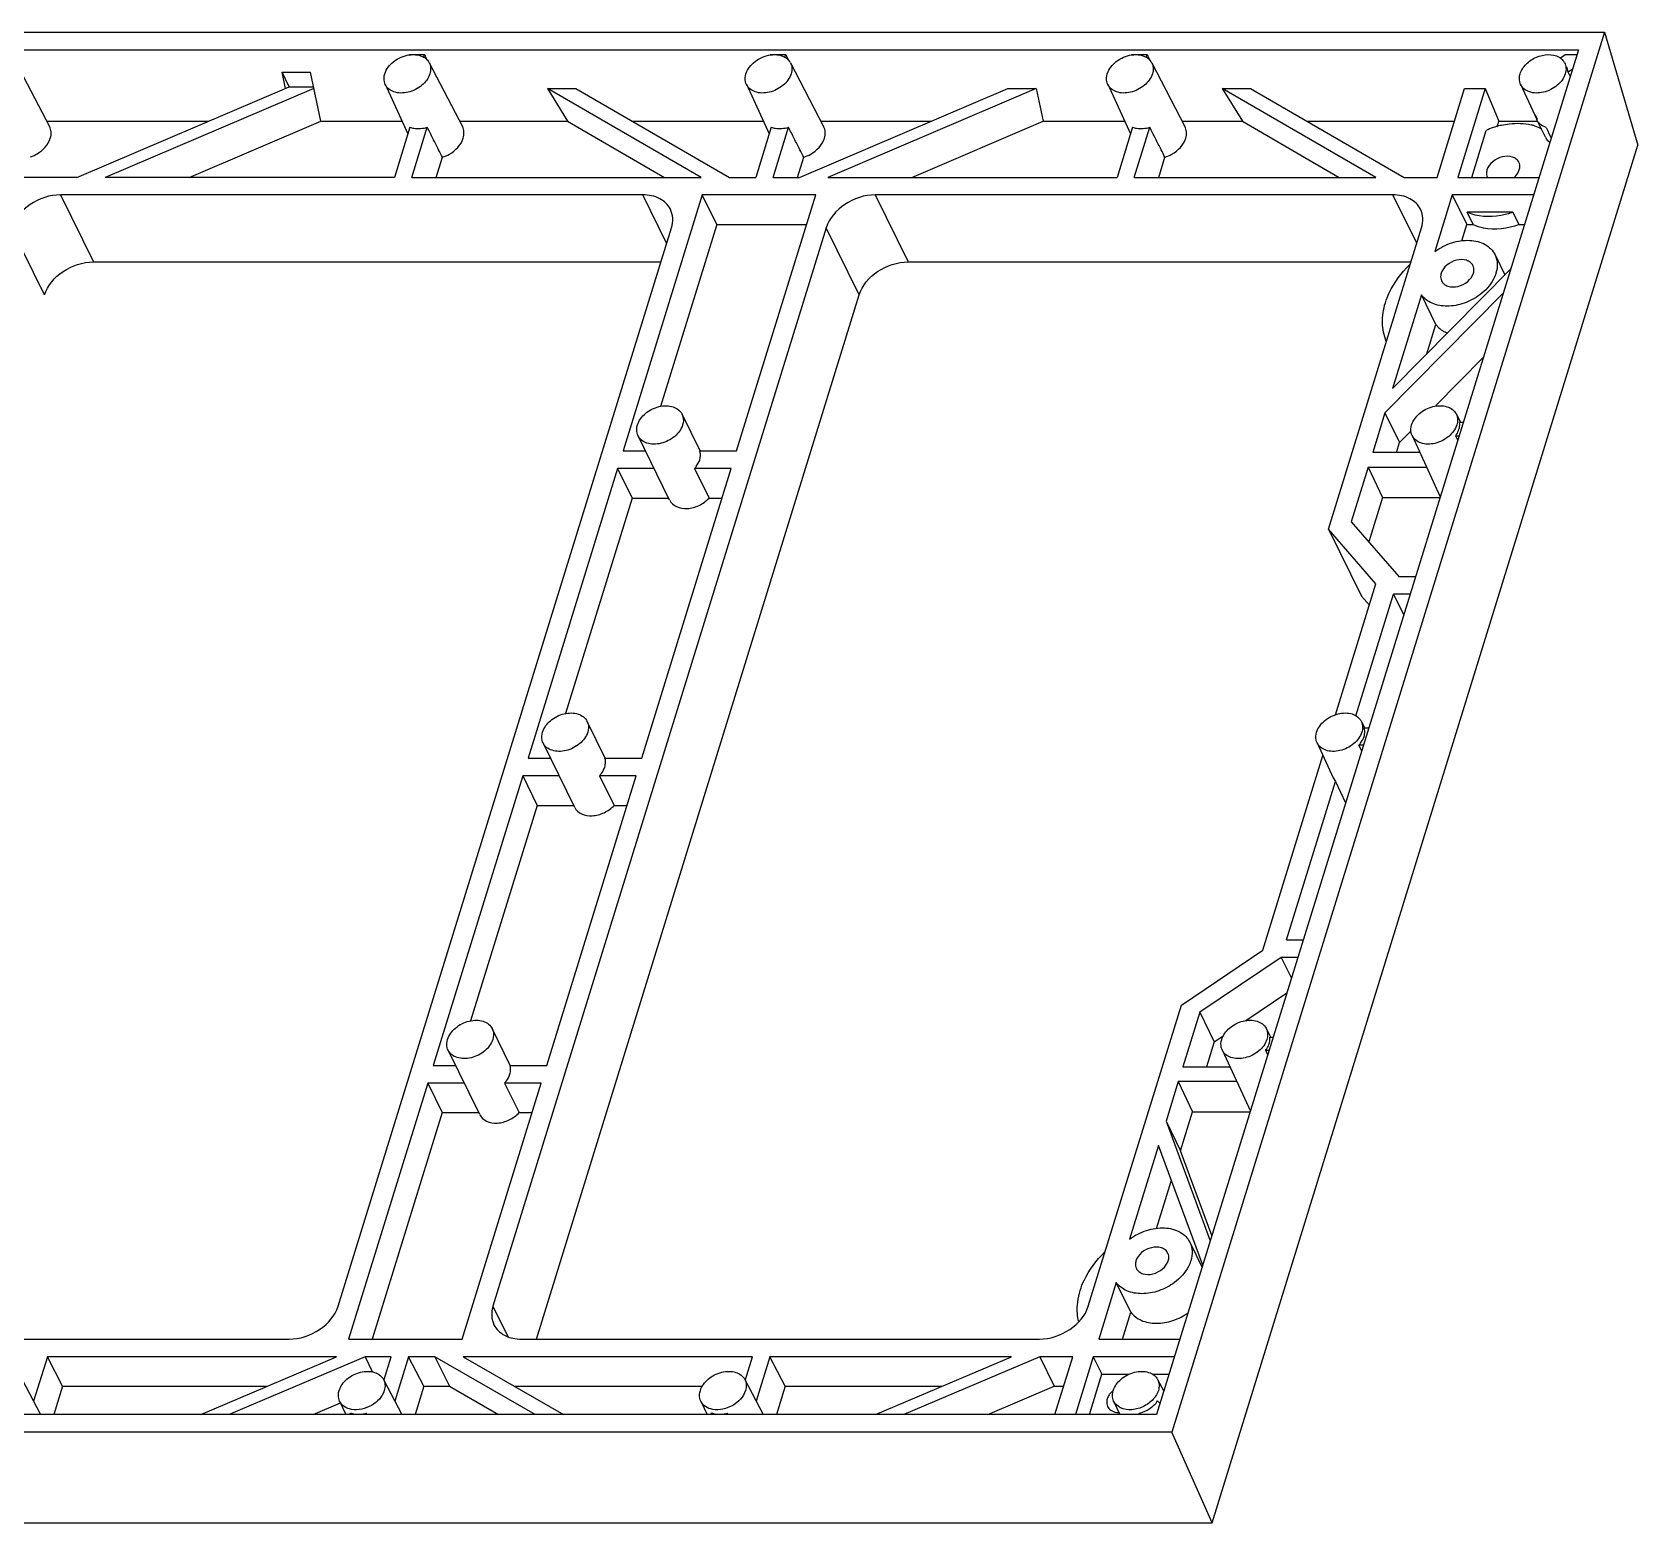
# Model space of a CAD drawing. Header units: inches. Extents: x -421 to 495, y -313 to 296.
# Drawn here: x 160.3 to 274.9, y -106.2 to 0.2 of the extents above; entities that cross this region are included whole.
import ezdxf

# ---------------------------------------------------------------- set-up
doc = ezdxf.new("R2010")
doc.units = ezdxf.units.IN
doc.header["$LTSCALE"] = 2.574606
doc.header["$MEASUREMENT"] = 0
doc.layers.get('0').update_dxf_attribs({"linetype": 'CONTINUOUS'})

msp = doc.modelspace()

# ---------------------------------------------------------------- linework, layer by layer
at = {"color": 7, "linetype": 'Continuous'}
for p, q in [((37.14596, 0.20037), (272.56915, 0.20037)), ((272.56915, 0.20037), (241.68148, -99.75214)), ((272.56915, 0.20037), (274.94754, -7.87429)), ((38.25677, -1.05788), (270.68068, -1.05788)), ((270.70082, -1.05788), (240.59082, -98.49389)), ((159.18384, -1.98483), (161.55634, -6.52633)), ((187.20693, -1.40295), (188.32828, -1.40295)), ((188.2701, -1.59123), (188.32828, -1.40295)), ((188.32828, -1.40295), (188.50036, -1.79889)), ((188.65779, -1.98483), (191.03029, -6.52633)), ((212.99664, -1.40295), (214.11799, -1.40295)), ((214.05981, -1.59123), (214.11799, -1.40295)), ((214.11799, -1.40295), (214.29007, -1.79889)), ((214.4475, -1.98483), (216.82, -6.52633)), ((238.78635, -1.40295), (239.9077, -1.40295)), ((239.84952, -1.59123), (239.9077, -1.40295)), ((239.9077, -1.40295), (240.07978, -1.79889)), ((240.23721, -1.98483), (242.60971, -6.52633)), ((269.39075, -1.65191), (269.7604, -1.40295)), ((269.7604, -1.40295), (270.59419, -1.40295)), ((269.97523, -2.66186), (269.87133, -2.29146)), ((178.3969, -3.81845), (178.15519, -2.66236)), ((178.15519, -2.66236), (180.18152, -2.66236)), ((178.66618, -3.70365), (178.15519, -2.66236)), ((180.91382, -6.16493), (180.18152, -2.66236)), ((270.26559, -2.46632), (269.97523, -2.66186)), ((270.12006, -2.93732), (269.97523, -2.66186)), ((163.50655, -10.16659), (178.66618, -3.70365)), ((180.42323, -3.81845), (165.53289, -10.16659)), ((178.66618, -3.70365), (180.42323, -3.70365)), ((185.51625, -3.52648), (187.1419, -7.06184)), ((197.10152, -3.81845), (199.12785, -3.81845)), ((208.06841, -10.16659), (197.10152, -3.81845)), ((197.10152, -3.81845), (198.5412, -6.16493)), ((199.12785, -3.81845), (210.09475, -10.16659)), ((211.30596, -3.52648), (212.93161, -7.06184)), ((215.08597, -10.16659), (229.97631, -3.81845)), ((232.00265, -3.81845), (217.1123, -10.16659)), ((229.97631, -3.81845), (232.00265, -3.81845)), ((232.00265, -3.81845), (232.49324, -6.16493)), ((237.09567, -3.52648), (238.72132, -7.06184)), ((245.27301, -3.81845), (247.29934, -3.81845)), ((256.23991, -10.16659), (245.27301, -3.81845)), ((245.27301, -3.81845), (246.71269, -6.16493)), ((247.29934, -3.81845), (258.26624, -10.16659)), ((260.61419, -10.16659), (262.57591, -3.81845)), ((264.04961, -3.81845), (262.08789, -10.16659)), ((262.57591, -3.81845), (264.04961, -3.81845)), ((264.04961, -3.81845), (265.01475, -6.16493)), ((266.56962, -3.52648), (267.72671, -6.04285)), ((267.78246, -6.04451), (267.64216, -5.72418)), ((161.36755, -6.16493), (172.89293, -6.16493)), ((171.52745, -10.16659), (180.91382, -6.16493)), ((180.91382, -6.16493), (186.72948, -6.16493)), ((187.28854, -6.58731), (186.18247, -10.16659)), ((187.41636, -10.16659), (188.52192, -6.58899)), ((190.8415, -6.16493), (198.5412, -6.16493)), ((198.5412, -6.16493), (205.45437, -10.16659)), ((203.18158, -6.16493), (212.51919, -6.16493)), ((213.07825, -6.58731), (211.97217, -10.16659)), ((213.20606, -10.16659), (214.31163, -6.58899)), ((216.63121, -6.16493), (224.47234, -6.16493)), ((223.10686, -10.16659), (232.49324, -6.16493)), ((232.49324, -6.16493), (238.3089, -6.16493)), ((238.86796, -6.58731), (237.76188, -10.16659)), ((238.99577, -10.16659), (240.10133, -6.58899)), ((242.42091, -6.16493), (246.71269, -6.16493)), ((246.71269, -6.16493), (253.62586, -10.16659)), ((251.35307, -6.16493), (261.85079, -6.16493)), ((263.08215, -10.16659), (264.11634, -6.81997)), ((264.89462, -6.55367), (265.01475, -6.16493)), ((265.01475, -6.16493), (267.78629, -6.16493)), ((267.73696, -6.06442), (267.72671, -6.04285)), ((268.34705, -7.30764), (267.73696, -6.06442)), ((268.40959, -6.61093), (268.51774, -6.85763)), ((268.51774, -6.85763), (268.5984, -7.03835)), ((244.55544, -106.22315), (274.94754, -7.87429)), ((268.5984, -7.03835), (268.75495, -7.3565)), ((189.16127, -10.16659), (189.60406, -8.73374)), ((214.95098, -10.16659), (215.39376, -8.73374)), ((240.74069, -10.16659), (241.18347, -8.73374)), ((163.50655, -10.16659), (158.06355, -10.16659)), ((186.18247, -10.16659), (165.53289, -10.16659)), ((187.41636, -10.16659), (208.06841, -10.16659)), ((210.09475, -10.16659), (211.97217, -10.16659)), ((213.20606, -10.16659), (215.08597, -10.16659)), ((217.1123, -10.16659), (237.76188, -10.16659)), ((238.99577, -10.16659), (256.23991, -10.16659)), ((258.26624, -10.16659), (260.61419, -10.16659)), ((262.08789, -10.16659), (267.88602, -10.16659)), ((162.3371, -11.41991), (164.68593, -16.20631)), ((203.9135, -11.41991), (162.3371, -11.41991)), ((208.15039, -11.41991), (202.50063, -29.70251)), ((205.609, -14.87496), (203.9135, -11.41991)), ((216.25572, -11.41991), (208.15039, -11.41991)), ((209.18753, -13.53338), (208.15039, -11.41991)), ((210.60597, -29.70251), (216.25572, -11.41991)), ((257.4637, -11.41991), (220.4926, -11.41991)), ((220.4926, -11.41991), (222.84143, -16.20631)), ((259.15919, -14.87496), (257.4637, -11.41991)), ((261.70058, -11.41991), (260.44979, -15.46746)), ((267.49872, -11.41991), (261.70058, -11.41991)), ((261.70058, -11.41991), (262.73772, -13.53338)), ((209.18753, -13.53338), (205.174, -26.52118)), ((209.18753, -13.53338), (215.60261, -13.53338)), ((262.37393, -14.71062), (262.73772, -13.53338)), ((262.73772, -13.53338), (263.18218, -13.53338)), ((266.02998, -12.66313), (262.75512, -12.66313)), ((263.18218, -13.53338), (262.75512, -12.66313)), ((266.02998, -12.66313), (266.45704, -13.53338)), ((266.45704, -13.53338), (266.8456, -13.53338)), ((161.19654, -18.55629), (158.84772, -13.76989)), ((182.16036, -90.75476), (205.95049, -13.76989)), ((217.00322, -13.76989), (193.2131, -90.75476)), ((219.35204, -18.55629), (217.00322, -13.76989)), ((252.85599, -35.27213), (259.50068, -13.76989)), ((264.74739, -15.69099), (265.45237, -17.12759)), ((164.68593, -16.20631), (205.19758, -16.20631)), ((222.84143, -16.20631), (258.74777, -16.20631)), ((257.42605, -25.2523), (265.86352, -16.7114)), ((196.31483, -93.10474), (219.35204, -18.55629)), ((265.33098, -18.43472), (256.8935, -26.97562)), ((259.49481, -18.55777), (257.42605, -25.2523)), ((260.53196, -20.67124), (259.49481, -18.55777)), ((259.88572, -22.76248), (260.53196, -20.67124)), ((260.52256, -26.46541), (263.90845, -23.03801)), ((207.99865, -29.69673), (206.71051, -27.07178)), ((256.8935, -26.97562), (256.01932, -29.80448)), ((256.8935, -26.97562), (257.93064, -29.08909)), ((261.96504, -27.05129), (262.27723, -27.64891)), ((205.82576, -33.2136), (203.56845, -28.61368)), ((257.93064, -29.08909), (258.75108, -28.2586)), ((258.8235, -28.59294), (260.83801, -32.97397)), ((261.92932, -28.63037), (262.18028, -28.63037)), ((261.92932, -28.63037), (262.08337, -28.94405)), ((262.47499, -27.67671), (262.22403, -27.67671)), ((202.50063, -29.70251), (204.10277, -29.70251)), ((207.98688, -29.70251), (210.60597, -29.70251)), ((259.3806, -29.80448), (256.01932, -29.80448)), ((257.70957, -29.80448), (257.93064, -29.08909)), ((255.69504, -30.85385), (254.49011, -34.75298)), ((255.69503, -30.85386), (259.86313, -30.85386)), ((255.69503, -30.85386), (256.71781, -33.01382)), ((202.11333, -30.95583), (195.72278, -51.63566)), ((204.73242, -30.95583), (202.11333, -30.95583)), ((202.11333, -30.95583), (203.15047, -33.06931)), ((203.82811, -51.63566), (210.21866, -30.95583)), ((210.21866, -30.95583), (207.59957, -30.95583)), ((207.59957, -30.95583), (208.63671, -33.06931)), ((203.15047, -33.06931), (198.39614, -48.45433)), ((203.15047, -33.06931), (205.76956, -33.06931)), ((208.63671, -33.06931), (209.56555, -33.06931)), ((256.71781, -33.01382), (255.73615, -36.19048)), ((256.71781, -33.01382), (260.85634, -33.01382)), ((256.25096, -39.18876), (252.85599, -35.27213)), ((252.85599, -35.27213), (255.20481, -40.05853)), ((254.49011, -34.75298), (257.88553, -38.67013)), ((257.88553, -38.67013), (259.07776, -38.67013)), ((253.36125, -48.53986), (256.25096, -39.18876)), ((254.8149, -48.60475), (257.49762, -39.92345)), ((255.20481, -40.05853), (255.77788, -40.71965)), ((258.69046, -39.92345), (257.49762, -39.92345)), ((257.49762, -39.92345), (258.22955, -41.41495)), ((201.22079, -51.62989), (199.93266, -49.00494)), ((255.18718, -48.98445), (255.43127, -49.45169)), ((255.41531, -49.46003), (255.74343, -49.46003)), ((199.0479, -55.14675), (196.79059, -50.54684)), ((248.17089, -65.33589), (252.46538, -51.43891)), ((252.04564, -50.52609), (253.20273, -53.04246)), ((255.35612, -50.71335), (255.028, -50.71335)), ((255.2338, -51.10935), (255.028, -50.71335)), ((195.72278, -51.63566), (197.32491, -51.63566)), ((201.20902, -51.63566), (203.82811, -51.63566)), ((195.33547, -52.88899), (188.94492, -73.56882)), ((197.95456, -52.88899), (195.33547, -52.88899)), ((195.33547, -52.88899), (196.37261, -55.00246)), ((197.05026, -73.56882), (203.44081, -52.88899)), ((203.44081, -52.88899), (200.82171, -52.88899)), ((200.82171, -52.88899), (201.85886, -55.00246)), ((249.87162, -64.6012), (253.36716, -53.28963)), ((253.20249, -53.04186), (253.36716, -53.28963)), ((253.36716, -53.28963), (254.0852, -54.82605)), ((196.37261, -55.00246), (191.61828, -70.38749)), ((196.37261, -55.00246), (198.99171, -55.00246)), ((201.85886, -55.00246), (202.78769, -55.00246)), ((242.35525, -69.25252), (248.17089, -65.33589)), ((249.87162, -64.6012), (251.06445, -64.6012)), ((249.48491, -65.85453), (243.66852, -69.77167)), ((250.67715, -65.85453), (249.48491, -65.85453)), ((249.48491, -65.85453), (250.21647, -67.34528)), ((246.96349, -70.36458), (249.89315, -68.39155)), ((235.71056, -90.75476), (242.35525, -69.25252)), ((243.66852, -69.77167), (242.4636, -73.67079)), ((243.66852, -69.77167), (244.70566, -71.88514)), ((194.44294, -73.56304), (193.1548, -70.93809)), ((248.40932, -70.9176), (248.72152, -71.51522)), ((244.70566, -71.88514), (244.15386, -73.67079)), ((244.70566, -71.88514), (245.38101, -71.43032)), ((248.66831, -71.54301), (248.91927, -71.54301)), ((192.27005, -77.0799), (190.01274, -72.47999)), ((245.26778, -72.45925), (247.28229, -76.84027)), ((248.62457, -72.49668), (248.37361, -72.49668)), ((248.37361, -72.49668), (248.52766, -72.81036)), ((188.94492, -73.56882), (190.54706, -73.56882)), ((194.43116, -73.56882), (197.05026, -73.56882)), ((242.4636, -73.67079), (245.82488, -73.67079)), ((188.55761, -74.82214), (182.90786, -93.10474)), ((191.17671, -74.82214), (188.55761, -74.82214)), ((188.55761, -74.82214), (189.59476, -76.93561)), ((191.0132, -93.10474), (196.66295, -74.82214)), ((196.66295, -74.82214), (194.04386, -74.82214)), ((194.04386, -74.82214), (195.081, -76.93561)), ((242.13932, -74.72015), (241.26513, -77.54903)), ((246.30741, -74.72015), (242.13932, -74.72015)), ((242.13932, -74.72017), (243.1621, -76.88013)), ((189.59476, -76.93561), (184.59812, -93.10474)), ((189.59476, -76.93561), (192.21385, -76.93561)), ((195.081, -76.93561), (196.00984, -76.93561)), ((241.26513, -77.54903), (242.30228, -79.66251)), ((241.26513, -77.54903), (244.42393, -86.08994)), ((242.30228, -79.66251), (243.1621, -76.88013)), ((243.1621, -76.88013), (247.30062, -76.88013)), ((240.73259, -79.27235), (238.66382, -85.96688)), ((243.89139, -87.81325), (240.73259, -79.27235)), ((244.54023, -85.71359), (242.30228, -79.66251)), ((240.58796, -85.21004), (241.65343, -81.76217)), ((242.96142, -86.19041), (243.83977, -87.9803)), ((237.70884, -89.05719), (236.45806, -93.10474)), ((238.74599, -91.17067), (237.70884, -89.05719)), ((193.2131, -90.75476), (194.27038, -92.90928)), ((238.14831, -93.10474), (238.74599, -91.17067)), ((137.09458, -93.10474), (178.67098, -93.10474)), ((182.90786, -93.10474), (191.0132, -93.10474)), ((195.25008, -93.10474), (232.22118, -93.10474)), ((236.45806, -93.10474), (242.25619, -93.10474)), ((161.39922, -94.35807), (160.41843, -97.5319)), ((182.05128, -94.35807), (161.39922, -94.35807)), ((162.49103, -96.47154), (161.39922, -94.35807)), ((172.35019, -98.49389), (182.05128, -94.35807)), ((184.07761, -94.35807), (174.37652, -98.49389)), ((185.95504, -94.35807), (184.07761, -94.35807)), ((184.07761, -94.35807), (184.61511, -95.45337)), ((185.44794, -95.99902), (185.95504, -94.35807)), ((187.18893, -94.35807), (186.20814, -97.5319)), ((189.06884, -94.35807), (187.18893, -94.35807)), ((188.28073, -96.47154), (187.18893, -94.35807)), ((196.21379, -98.49389), (189.06884, -94.35807)), ((189.06884, -94.35807), (190.10598, -96.47154)), ((211.74475, -94.35807), (191.09517, -94.35807)), ((191.09517, -94.35807), (198.24013, -98.49389)), ((211.23765, -95.99902), (211.74475, -94.35807)), ((212.97864, -94.35807), (211.99785, -97.5319)), ((230.22277, -94.35807), (212.97864, -94.35807)), ((214.07044, -96.47154), (212.97864, -94.35807)), ((220.52168, -98.49389), (230.22277, -94.35807)), ((232.24911, -94.35807), (222.54801, -98.49389)), ((234.59705, -94.35807), (232.24911, -94.35807)), ((232.24911, -94.35807), (233.28625, -96.47154)), ((233.31899, -98.49389), (234.59705, -94.35807)), ((236.07075, -94.35807), (234.79268, -98.49389)), ((241.86889, -94.35807), (236.07075, -94.35807)), ((236.07075, -94.35807), (236.68083, -95.60129)), ((159.60983, -95.98406), (160.92098, -98.49389)), ((185.39954, -95.98406), (186.71069, -98.49389)), ((211.18925, -95.98406), (212.5004, -98.49389)), ((235.78695, -98.49389), (236.68083, -95.60129)), ((236.68083, -95.60129), (238.64005, -95.60129)), ((240.28751, -95.60129), (241.4847, -95.60129)), ((240.6632, -95.98406), (241.10505, -96.82985)), ((162.49103, -96.47154), (161.86607, -98.49389)), ((162.49103, -96.47154), (177.09386, -96.47154)), ((188.28073, -96.47154), (187.65578, -98.49389)), ((188.28073, -96.47154), (190.10598, -96.47154)), ((190.10598, -96.47154), (193.59975, -98.49389)), ((194.74636, -96.47154), (208.17399, -96.47154)), ((214.07044, -96.47154), (213.44549, -98.49389)), ((214.07044, -96.47154), (225.26535, -96.47154)), ((228.54257, -98.49389), (233.28625, -96.47154)), ((233.28625, -96.47154), (233.94394, -96.47154)), ((240.57068, -98.49389), (8.14676, -98.49389)), ((180.37108, -98.49389), (182.31785, -97.66393)), ((182.258, -97.52571), (182.7032, -98.49389)), ((182.99327, -98.49389), (183.02908, -98.37803)), ((184.14994, -98.37959), (184.11462, -98.49389)), ((184.20757, -98.4939), (184.14994, -98.37959)), ((208.04771, -97.52571), (208.4929, -98.49389)), ((208.78298, -98.49389), (208.81878, -98.37803)), ((209.93965, -98.37959), (209.90433, -98.49389)), ((209.99728, -98.4939), (209.93965, -98.37959)), ((237.52166, -97.52571), (237.96686, -98.49389)), ((239.43187, -98.49389), (239.34807, -98.39722)), ((239.39614, -98.4939), (239.34807, -98.39722)), ((240.66447, -97.51152), (240.83397, -97.70707)), ((241.68148, -99.75214), (6.25829, -99.75214)), ((244.55544, -106.22315), (241.68148, -99.75214)), ((11.01788, -106.22315), (244.55544, -106.22315))]:
    msp.add_line(p, q, dxfattribs=at)
for centre, radius, start, end in [((187.84732, -2.40823), 0.91438, 27.661038, 34.653817), ((213.63703, -2.40823), 0.91438, 27.661038, 34.653817), ((239.42673, -2.40823), 0.91438, 27.661038, 34.653817), ((268.76214, -2.5588), 1.12034, 55.0716459, 60.292049), ((268.90069, -2.40823), 0.91438, 27.661038, 34.653817), ((266.52683, -12.07009), 5.77704, 104.0881191, 114.6613424), ((266.4523, -11.79438), 5.49149, 103.0262721, 104.0341479), ((266.49952, -9.8296), 3.50675, 72.2082312, 76.1817413), ((238.95867, -96.12922), 1.88006, 320.9207285, 323.5408463), ((237.68834, -97.62954), 0.66314, 206.250148, 220.9699648), ((238.8431, -96.18421), 2.25787, 308.0789244, 310.6857084)]:
    msp.add_arc(centre, radius, start, end, dxfattribs=at)
for points, start_tangent, end_tangent in [([(185.48528, -2.77627), (186.1321, -1.89713), (187.22801, -1.42723)], (7.49928323, 24.267689446), (25.132152732, 3.678980712)), ([(187.22801, -1.42723), (187.37213, -1.41121), (187.7877, -1.42529)], (25.13215273, 3.67898072), (25.107471098, -3.843812566)), ([(187.7877, -1.42529), (188.26349, -1.58544), (188.59949, -1.88829)], (25.107471109, -3.843812497), (14.44267913, -20.894234122)), ([(188.6572, -1.98373), (188.7615, -2.36052), (188.70899, -2.77627)], (11.788933366, -22.498467728), (-7.499283264, -24.267689435)), ([(211.27499, -2.77627), (211.92181, -1.89713), (213.01772, -1.42723)], (7.49928323, 24.267689446), (25.132152732, 3.678980712)), ([(213.01772, -1.42723), (213.16183, -1.41121), (213.57741, -1.42529)], (25.13215273, 3.67898072), (25.107471098, -3.843812566)), ([(213.57741, -1.42529), (214.0532, -1.58544), (214.3892, -1.88829)], (25.107471109, -3.843812497), (14.44267913, -20.894234122)), ([(214.4469, -1.98373), (214.55121, -2.36052), (214.4987, -2.77627)], (11.788933366, -22.498467728), (-7.499283264, -24.267689435)), ([(237.0647, -2.77627), (237.71152, -1.89713), (238.80743, -1.42723)], (7.49928323, 24.267689446), (25.132152732, 3.678980712)), ([(238.80743, -1.42723), (238.95154, -1.41121), (239.36712, -1.42529)], (25.13215273, 3.67898072), (25.107471098, -3.843812566)), ([(239.36712, -1.42529), (239.84291, -1.58544), (240.17891, -1.88829)], (25.107471109, -3.843812497), (14.44267913, -20.894234122)), ([(240.23661, -1.98373), (240.34091, -2.36052), (240.28841, -2.77627)], (11.788933366, -22.498467728), (-7.499283264, -24.267689435)), ([(266.53865, -2.77627), (266.96506, -2.09224), (267.70742, -1.59084), (269.31735, -1.58572)], (7.499283231, 24.267689445), (22.056424303, -12.596592672)), ([(269.40359, -1.64027), (269.65286, -1.88829)], (20.818118042, -14.552180634), (14.442679081, -20.894234156)), ([(269.71056, -1.98373), (269.81487, -2.36052), (269.76236, -2.77627)], (11.788933366, -22.498467728), (-7.499283264, -24.267689435)), ([(185.51669, -3.52739), (185.45686, -3.35388), (185.48528, -2.77627)], (-10.635642148, 23.06605983), (7.499283226, 24.267689447)), ([(188.70899, -2.77627), (188.13638, -3.59545), (187.15201, -4.08982), (186.62493, -4.14639), (186.14585, -4.06368), (185.76351, -3.85006), (185.51669, -3.52739)], (-7.499283238, -24.267689443), (-10.635642133, 23.066059837)), ([(211.3064, -3.52739), (211.24656, -3.35388), (211.27499, -2.77627)], (-10.635642148, 23.06605983), (7.499283226, 24.267689447)), ([(214.4987, -2.77627), (213.92609, -3.59545), (212.94172, -4.08982), (212.41463, -4.14639), (211.93556, -4.06368), (211.55322, -3.85006), (211.3064, -3.52739)], (-7.499283238, -24.267689443), (-10.635642133, 23.066059837)), ([(237.09611, -3.52739), (237.03627, -3.35388), (237.0647, -2.77627)], (-10.635642148, 23.06605983), (7.499283226, 24.267689447)), ([(240.28841, -2.77627), (239.7158, -3.59545), (238.73142, -4.08982), (238.20434, -4.14639), (237.72527, -4.06368), (237.34292, -3.85006), (237.09611, -3.52739)], (-7.499283238, -24.267689443), (-10.635642133, 23.066059837)), ([(266.57006, -3.52739), (266.51022, -3.35388), (266.53865, -2.77627)], (-10.635642148, 23.06605983), (7.499283226, 24.267689447)), ([(269.76236, -2.77627), (269.18975, -3.59545), (268.20538, -4.08982), (267.67829, -4.14639), (267.19922, -4.06368), (266.81688, -3.85006), (266.57006, -3.52739)], (-7.499283238, -24.267689443), (-10.635642133, 23.066059837)), ([(161.61132, -7.37619), (161.66775, -6.93006), (161.55611, -6.52588)], (7.499283268, 24.267689434), (-11.782010584, 22.502093827)), ([(187.28854, -6.58731), (187.568, -6.66251), (188.52192, -6.58899)], (23.76151357, -8.974991525), (24.304215263, 7.380048811)), ([(189.60406, -8.73374), (189.33502, -8.1928), (188.92632, -7.39772), (188.52192, -6.58899)], (-11.444185911, 22.675771406), (-11.439185617, 22.678294302)), ([(191.08528, -7.37619), (191.14171, -6.93006), (191.03007, -6.52588)], (7.499283268, 24.267689434), (-11.782010584, 22.502093827)), ([(213.07825, -6.58731), (213.35771, -6.66251), (214.31163, -6.58899)], (23.76151357, -8.974991525), (24.304215263, 7.380048811)), ([(215.39376, -8.73374), (215.12472, -8.1928), (214.71603, -7.39772), (214.31163, -6.58899)], (-11.444185911, 22.675771406), (-11.439185617, 22.678294302)), ([(216.87498, -7.37619), (216.93141, -6.93006), (216.81977, -6.52588)], (7.499283268, 24.267689434), (-11.782010584, 22.502093827)), ([(238.86796, -6.58731), (239.14742, -6.66251), (240.10133, -6.58899)], (23.761513563, -8.974991542), (24.304215277, 7.380048764)), ([(241.18347, -8.73374), (240.91443, -8.1928), (240.50573, -7.39772), (240.10133, -6.58899)], (-11.444185911, 22.675771406), (-11.439185617, 22.678294302)), ([(242.66469, -7.37619), (242.72112, -6.93006), (242.60948, -6.52588)], (7.499283268, 24.267689434), (-11.782010584, 22.502093827)), ([(265.21453, -6.44421), (265.76781, -6.34647), (267.33708, -6.42434)], (24.746500151, 5.724572497), (24.662962475, -6.074395603)), ([(267.57104, -6.49056), (268.07232, -6.69941)], (24.182588649, -7.769324697), (22.491331528, -11.802542357)), ([(268.40959, -6.61093), (268.00328, -6.39568), (267.73699, -6.0644)], (-24.184069967, 7.764712475), (-11.171270869, 22.811459997)), ([(160.20435, -8.70863), (160.68288, -8.48097), (161.61132, -7.37619)], (23.933081137, 8.506916438), (7.499283242, 24.267689442)), ([(189.60406, -8.73374), (190.10602, -8.51107), (191.08528, -7.37619)], (24.183682687, 7.765918599), (7.499283224, 24.267689448)), ([(215.39376, -8.73374), (215.89572, -8.51107), (216.87498, -7.37619)], (24.183682687, 7.765918599), (7.499283224, 24.267689448)), ([(241.18347, -8.73374), (241.68543, -8.51107), (242.66469, -7.37619)], (24.183682702, 7.765918552), (7.499283244, 24.267689441)), ([(268.34739, -7.30825), (268.65458, -7.67074)], (11.188835849, -22.802849654), (20.461444452, -15.049561154)), ([(266.449, -9.08825), (266.26842, -8.86294), (265.99351, -8.71528), (265.27733, -8.7035), (264.58068, -9.05753), (264.17568, -9.63924)], (-11.205193657, 22.79481597), (-7.499283229, -24.267689446)), ([(266.47833, -9.63924), (266.51034, -9.49392), (266.449, -9.08825)], (7.499283205, 24.267689453), (-11.20519371, 22.794815944)), ([(264.17568, -9.63924), (264.14367, -9.78456), (264.20501, -10.19023)], (-7.499283205, -24.267689453), (11.20519371, -22.794815944)), ([(266.12297, -10.17698), (266.24282, -10.05279), (266.47833, -9.63924)], (18.653635694, 17.239543944), (7.499283293, 24.267689426)), ([(162.3371, -11.41991), (160.17062, -12.1083), (158.84772, -13.76989)], (-25.4, 0), (-7.499283237, -24.267689444)), ([(205.88011, -12.4475), (205.12136, -11.6927), (203.9135, -11.41991)], (-11.204470979, 22.795171201), (-25.4, 0)), ([(220.4926, -11.41991), (218.32612, -12.1083), (217.00322, -13.76989)], (-25.4, 0), (-7.499283237, -24.267689444)), ([(259.43031, -12.4475), (258.67156, -11.6927), (257.4637, -11.41991)], (-11.204470979, 22.795171201), (-25.4, 0)), ([(205.95049, -13.76989), (206.04179, -13.07807), (205.88011, -12.4475)], (7.499283256, 24.267689438), (-11.204470998, 22.795171192)), ([(259.50068, -13.76989), (259.59199, -13.07807), (259.43031, -12.4475)], (7.499283256, 24.267689438), (-11.204470998, 22.795171192)), ([(266.02998, -12.66313), (265.16054, -12.891), (262.75512, -12.66313)], (-23.978690566, -8.377493583), (-23.200960545, 10.33805735)), ([(263.18218, -13.53338), (263.91079, -13.76125), (266.45704, -13.53338)], (23.200960542, -10.338057357), (23.978690562, 8.377493594)), ([(260.44979, -15.46746), (261.65676, -14.84502), (262.94491, -14.66689), (264.05059, -14.96948), (264.74723, -15.69069)], (20.330003671, 15.226652643), (11.198011513, -22.798345075)), ([(263.17618, -16.46163), (262.9956, -16.23632), (262.72069, -16.08866), (262.00452, -16.07687), (261.30786, -16.43091), (260.90287, -17.01262)], (-11.205193657, 22.79481597), (-7.499283229, -24.267689446)), ([(264.74723, -15.69069), (264.90871, -16.32103), (264.81738, -17.01262)], (11.198011516, -22.798345073), (-7.499283222, -24.267689448)), ([(161.19654, -18.55629), (162.51944, -16.89469), (164.68593, -16.20631)], (7.499283236, 24.267689444), (25.4, 0)), ([(219.35204, -18.55629), (220.67494, -16.89469), (222.84143, -16.20631)], (7.499283236, 24.267689444), (25.4, 0)), ([(256.92023, -19.12609), (257.1974, -18.41409), (258.65316, -16.40716)], (7.499283231, 24.267689445), (18.148006223, 17.771040209)), ([(260.90287, -17.01262), (260.87085, -17.15793), (260.9322, -17.5636)], (-7.499283205, -24.267689453), (11.20519371, -22.794815944)), ([(260.9322, -17.5636), (261.11278, -17.78891), (261.38769, -17.93657), (262.10386, -17.94836), (262.80052, -17.59432), (263.20552, -17.01262)], (11.205193657, -22.79481597), (7.499283229, 24.267689446)), ([(263.20552, -17.01262), (263.23753, -16.8673), (263.17618, -16.46163)], (7.499283205, 24.267689453), (-11.20519371, 22.794815944)), ([(264.81738, -17.01262), (264.64348, -17.43179), (263.65859, -18.55777)], (-7.499283238, -24.267689443), (-20.330003682, -15.22665263)), ([(256.98615, -21.8778), (256.71182, -20.55619), (256.92023, -19.12609)], (-9.736494644, 23.459767093), (7.49928323, 24.267689446)), ([(263.65859, -18.55777), (262.53641, -19.15198), (261.328, -19.36258), (260.24975, -19.15198), (259.49481, -18.55777)], (-20.330003677, -15.226652636), (-14.802058207, 20.641198435)), ([(260.53196, -20.67124), (260.69146, -20.86087), (261.34491, -21.28994)], (14.802058187, -20.641198449), (23.5400506, -9.540755617)), ([(203.52763, -27.84273), (204.09429, -27.02859), (205.06936, -26.53283), (205.59336, -26.47223), (206.07188, -26.54898), (206.45693, -26.75542), (206.70998, -27.07074)], (7.499283229, 24.267689446), (11.216561927, -22.789224176)), ([(206.70998, -27.07074), (206.77555, -27.24809), (206.75134, -27.84273)], (11.216561939, -22.78922417), (-7.499283282, -24.26768943)), ([(258.79253, -27.84273), (259.35328, -27.03363), (260.31906, -26.53657), (260.83993, -26.47203), (261.31777, -26.5429), (261.70536, -26.74222), (261.96444, -27.05019)], (7.499283232, 24.267689445), (11.788933369, -22.498467726)), ([(261.96444, -27.05019), (262.07086, -27.49408), (262.05893, -27.65507)], (11.788933378, -22.498467721), (-3.667676827, -25.133804859)), ([(203.56899, -28.61472), (203.50341, -28.43737), (203.52763, -27.84273)], (-11.216561939, 22.78922417), (7.499283282, 24.26768943)), ([(206.75134, -27.84273), (206.18468, -28.65687), (205.20961, -29.15264), (204.6856, -29.21323), (204.20709, -29.13648), (203.82204, -28.93004), (203.56899, -28.61472)], (-7.499283229, -24.267689446), (-11.216561927, 22.789224176)), ([(258.82394, -28.59385), (258.7641, -28.42034), (258.79253, -27.84273)], (-10.635642148, 23.06605983), (7.499283226, 24.267689447)), ([(262.01624, -27.84273), (261.44363, -28.66191), (260.45925, -29.15628), (259.93217, -29.21285), (259.4531, -29.13014), (259.07075, -28.91652), (258.82394, -28.59385)], (-7.499283238, -24.267689443), (-10.635642133, 23.066059837)), ([(261.92932, -28.63037), (262.00868, -28.51446), (262.1768, -28.15354)], (15.146040871, 20.390131091), (7.499283173, 24.267689463)), ([(262.05893, -27.65507), (262.01624, -27.84273)], (-3.667676873, -25.133804852), (-7.499283304, -24.267689423)), ([(262.1768, -28.15354), (262.20804, -28.03198), (262.22403, -27.67671)], (7.499283195, 24.267689457), (-3.14466481, 25.204584568)), ([(207.97151, -30.32917), (208.01032, -30.16686), (207.98688, -29.70251)], (7.499283215, 24.26768945), (-7.194591019, 24.359759031)), ([(207.59957, -30.95583), (207.7227, -30.80707), (207.97151, -30.32917)], (17.130027905, 18.754256689), (7.499283235, 24.267689444)), ([(205.82768, -33.21715), (206.30993, -33.67493), (207.07553, -33.8107), (207.92487, -33.58971), (208.63671, -33.06931)], (11.312937243, -22.741535809), (17.130027891, 18.754256703)), ([(196.74977, -49.77589), (197.31643, -48.96175), (198.2915, -48.46598), (198.81551, -48.40539), (199.29402, -48.48213), (199.67907, -48.68858), (199.93212, -49.0039)], (7.499283229, 24.267689446), (11.216561927, -22.789224176)), ([(199.93212, -49.0039), (199.99769, -49.18125), (199.97348, -49.77589)], (11.216561939, -22.78922417), (-7.499283282, -24.26768943)), ([(252.01467, -49.77589), (252.57542, -48.96679), (253.5412, -48.46973), (254.06208, -48.40518), (254.53992, -48.47605), (254.9275, -48.67537), (255.18658, -48.98335)], (7.499283232, 24.267689445), (11.788933369, -22.498467726)), ([(255.18658, -48.98335), (255.2929, -49.44135)], (11.788933368, -22.498467726), (-0.35034764, -25.397583675)), ([(196.79113, -50.54787), (196.72556, -50.37053), (196.74977, -49.77589)], (-11.216561939, 22.78922417), (7.499283282, 24.26768943)), ([(199.97348, -49.77589), (199.40682, -50.59002), (198.43175, -51.08579), (197.90774, -51.14639), (197.42923, -51.06964), (197.04418, -50.8632), (196.79113, -50.54787)], (-7.499283229, -24.267689446), (-11.216561927, 22.789224176)), ([(252.04608, -50.527), (251.98624, -50.35349), (252.01467, -49.77589)], (-10.635642148, 23.06605983), (7.499283226, 24.267689447)), ([(255.23838, -49.77589), (254.66577, -50.59506), (253.6814, -51.08944), (253.15431, -51.146), (252.67524, -51.06329), (252.2929, -50.84967), (252.04608, -50.527)], (-7.499283238, -24.267689443), (-10.635642133, 23.066059837)), ([(255.028, -50.71335), (255.15074, -50.5645), (255.39894, -50.08669)], (17.091229157, 18.78962176), (7.499283205, 24.267689454)), ([(255.2929, -49.44135), (255.23838, -49.77589)], (-0.350347657, -25.397583675), (-7.499283276, -24.267689432)), ([(255.39894, -50.08669), (255.4378, -49.92444), (255.41531, -49.46003)], (7.499283208, 24.267689452), (-7.109677673, 24.384677226)), ([(200.82171, -52.88899), (200.94484, -52.74022), (201.19365, -52.26233)], (17.130027905, 18.754256689), (7.499283235, 24.267689444)), ([(201.19365, -52.26233), (201.23246, -52.10002), (201.20902, -51.63566)], (7.499283215, 24.26768945), (-7.194591019, 24.359759031)), ([(199.04982, -55.1503), (199.53207, -55.60809), (200.29768, -55.74385), (201.14701, -55.52286), (201.85886, -55.00246)], (11.312937243, -22.741535809), (17.130027891, 18.754256703)), ([(189.97191, -71.70904), (190.53857, -70.8949), (191.51364, -70.39914), (192.03765, -70.33854), (192.51616, -70.41529), (192.90121, -70.62173), (193.15426, -70.93705)], (7.499283229, 24.267689446), (11.216561927, -22.789224176)), ([(193.15426, -70.93705), (193.21984, -71.1144), (193.19562, -71.70904)], (11.216561939, -22.78922417), (-7.499283282, -24.26768943)), ([(245.23681, -71.70904), (245.79756, -70.89994), (246.76335, -70.40288), (247.28422, -70.33834), (247.76206, -70.40921), (248.14964, -70.60853), (248.40873, -70.9165)], (7.499283232, 24.267689445), (11.788933369, -22.498467726)), ([(248.40873, -70.9165), (248.51515, -71.36039), (248.50321, -71.52138)], (11.788933378, -22.498467721), (-3.667676914, -25.133804846)), ([(190.01327, -72.48103), (189.9477, -72.30368), (189.97191, -71.70904)], (-11.216561939, 22.78922417), (7.499283282, 24.26768943)), ([(193.19562, -71.70904), (192.62896, -72.52318), (191.65389, -73.01894), (191.12989, -73.07954), (190.65137, -73.00279), (190.26632, -72.79635), (190.01327, -72.48103)], (-7.499283229, -24.267689446), (-11.216561927, 22.789224176)), ([(245.26823, -72.46015), (245.20839, -72.28665), (245.23681, -71.70904)], (-10.635642148, 23.06605983), (7.499283226, 24.267689447)), ([(248.46053, -71.70904), (247.88791, -72.52822), (246.90354, -73.02259), (246.37646, -73.07916), (245.89738, -72.99645), (245.51504, -72.78283), (245.26823, -72.46015)], (-7.499283238, -24.267689443), (-10.635642133, 23.066059837)), ([(248.37361, -72.49668), (248.45297, -72.38077), (248.62109, -72.01984)], (15.146040891, 20.390131077), (7.499283249, 24.26768944)), ([(248.50321, -71.52138), (248.46053, -71.70904)], (-3.667676873, -25.133804852), (-7.499283398, -24.267689394)), ([(248.62109, -72.01984), (248.65233, -71.89828), (248.66831, -71.54301)], (7.499283195, 24.267689457), (-3.14466481, 25.204584568)), ([(194.04386, -74.82214), (194.16699, -74.67337), (194.41579, -74.19548)], (17.130027905, 18.754256689), (7.499283235, 24.267689444)), ([(194.41579, -74.19548), (194.45461, -74.03317), (194.43116, -73.56882)], (7.499283215, 24.26768945), (-7.194591019, 24.359759031)), ([(192.27196, -77.08345), (192.75422, -77.54124), (193.51982, -77.677), (194.36915, -77.45602), (195.081, -76.93561)], (11.312937243, -22.741535809), (17.130027891, 18.754256703)), ([(238.66382, -85.96688), (239.87079, -85.34444), (241.15894, -85.16631), (242.26462, -85.4689), (242.96126, -86.19012)], (20.330003671, 15.226652643), (11.198011513, -22.798345075)), ([(235.13426, -89.62551), (235.41183, -88.91272), (236.87029, -86.90356)], (7.499283236, 24.267689444), (18.157936771, 17.760893339)), ([(241.39021, -86.96105), (241.20963, -86.73574), (240.93473, -86.58808), (240.21855, -86.5763), (239.52189, -86.93033), (239.1169, -87.51204)], (-11.205193657, 22.79481597), (-7.499283229, -24.267689446)), ([(241.41955, -87.51204), (241.45156, -87.36672), (241.39021, -86.96105)], (7.499283205, 24.267689453), (-11.20519371, 22.794815944)), ([(242.96126, -86.19012), (243.12274, -86.82046), (243.03141, -87.51204)], (11.198011516, -22.798345073), (-7.499283222, -24.267689448)), ([(239.1169, -87.51204), (239.08489, -87.65735), (239.14623, -88.06302)], (-7.499283205, -24.267689453), (11.20519371, -22.794815944)), ([(239.14623, -88.06302), (239.32681, -88.28833), (239.60172, -88.436), (240.3179, -88.44778), (241.01455, -88.09375), (241.41955, -87.51204)], (11.205193657, -22.79481597), (7.499283229, 24.267689446)), ([(243.03141, -87.51204), (242.85751, -87.93122), (241.87262, -89.05719)], (-7.499283238, -24.267689443), (-20.330003682, -15.22665263)), ([(241.87262, -89.05719), (240.75044, -89.6514), (239.54203, -89.862), (238.46378, -89.6514), (237.70884, -89.05719)], (-20.330003677, -15.226652636), (-14.802058207, 20.641198435)), ([(235.02383, -91.83001), (234.93953, -91.30202), (235.13426, -89.62551)], (-5.814293865, 24.725573539), (7.499283224, 24.267689448)), ([(178.67098, -93.10474), (180.83747, -92.41636), (182.16036, -90.75476)], (25.4, 0), (7.499283237, 24.267689444)), ([(193.2131, -90.75476), (193.12179, -91.44658), (193.28347, -92.07715)], (-7.499283256, -24.267689438), (11.204470998, -22.795171192)), ([(232.22118, -93.10474), (234.38766, -92.41636), (235.71056, -90.75476)], (25.4, 0), (7.499283237, 24.267689444)), ([(238.74599, -91.17067), (239.491, -91.76049), (240.55434, -91.97534), (241.7496, -91.77775), (242.86688, -91.20224)], (14.802058199, -20.641198441), (20.532913472, 14.95190504)), ([(193.28347, -92.07715), (194.04222, -92.83195), (195.25008, -93.10474)], (11.204470979, -22.795171201), (25.4, 0)), ([(182.22703, -96.7755), (182.78778, -95.9664), (183.75356, -95.46934), (184.27444, -95.4048), (184.75228, -95.47567), (185.13986, -95.67499), (185.39894, -95.98296)], (7.499283232, 24.267689445), (11.788933369, -22.498467726)), ([(185.39894, -95.98296), (185.50325, -96.35975), (185.45074, -96.7755)], (11.788933366, -22.498467728), (-7.499283264, -24.267689435)), ([(208.01674, -96.7755), (208.57749, -95.9664), (209.54327, -95.46934), (210.06415, -95.4048), (210.54199, -95.47567), (210.92957, -95.67499), (211.18865, -95.98296)], (7.499283232, 24.267689445), (11.788933369, -22.498467726)), ([(211.18865, -95.98296), (211.29296, -96.35975), (211.24045, -96.7755)], (11.788933366, -22.498467728), (-7.499283264, -24.267689435)), ([(237.49069, -96.7755), (238.05144, -95.9664), (239.01722, -95.46934), (239.5381, -95.4048), (240.01594, -95.47567), (240.40352, -95.67499), (240.6626, -95.98296)], (7.499283232, 24.267689445), (11.788933369, -22.498467726)), ([(240.6626, -95.98296), (240.76691, -96.35975), (240.7144, -96.7755)], (11.788933366, -22.498467728), (-7.499283264, -24.267689435)), ([(182.25844, -97.52662), (182.19861, -97.35311), (182.22703, -96.7755)], (-10.635642148, 23.06605983), (7.499283226, 24.267689447)), ([(185.45074, -96.7755), (184.53682, -97.83344), (183.11467, -98.12096)], (-7.499283229, -24.267689446), (-25.020125256, 4.37645201)), ([(208.04815, -97.52662), (207.98831, -97.35311), (208.01674, -96.7755)], (-10.635642148, 23.06605983), (7.499283226, 24.267689447)), ([(211.24045, -96.7755), (210.32653, -97.83344), (208.90438, -98.12096)], (-7.499283243, -24.267689442), (-25.020125249, 4.37645205)), ([(237.06425, -97.37185), (237.03224, -97.51717), (237.09359, -97.92284)], (-7.499283205, -24.267689453), (11.20519371, -22.794815944)), ([(237.27078, -96.99328), (237.20365, -97.08483), (237.06425, -97.37185)], (-15.880491417, -19.823470745), (-7.499283169, -24.267689464)), ([(237.47513, -96.78517), (237.27078, -96.99328)], (-19.438705577, -16.349211769), (-15.880491273, -19.82347086)), ([(237.5221, -97.52662), (237.46227, -97.35311), (237.49069, -96.7755)], (-10.635642148, 23.06605983), (7.499283226, 24.267689447)), ([(240.41811, -97.3144), (239.70581, -97.8852), (238.82218, -98.14097), (238.01813, -98.00892), (237.5221, -97.52662)], (-16.00837581, -19.720342389), (-10.635642141, 23.066059834)), ([(240.7144, -96.7755), (240.6712, -96.89515), (240.47076, -97.24644)], (-7.499283243, -24.267689442), (-15.090027455, -20.431619403)), ([(183.11467, -98.12096), (182.58823, -97.9132), (182.25844, -97.52662)], (-25.020125258, 4.376451994), (-10.635642125, 23.066059841)), ([(183.02908, -98.37803), (183.285, -98.44208), (184.14994, -98.37959)], (23.9786451, -8.377623718), (24.429180266, 6.955224767)), ([(208.90438, -98.12096), (208.37794, -97.9132), (208.04815, -97.52662)], (-25.020125246, 4.376452063), (-10.635642148, 23.06605983)), ([(208.81878, -98.37803), (209.07471, -98.44208), (209.93965, -98.37959)], (23.978645082, -8.377623769), (24.429180266, 6.955224767)), ([(237.18763, -98.06434), (237.32229, -98.18443), (237.90001, -98.35092)], (16.649938711, -19.181750205), (25.398800673, -0.246828679)), ([(239.34807, -98.39722), (240.23563, -97.96152)], (24.622301545, 6.237168158), (19.992081695, 15.667695092)), ([(240.31503, -97.89634), (240.41376, -97.80609), (240.66447, -97.51152)], (19.258709537, 16.560860696), (14.433452922, 20.900608526))]:
    msp.add_spline(points, degree=3, dxfattribs=dict(at, start_tangent=start_tangent, end_tangent=end_tangent))

doc.saveas('drawing.dxf')
